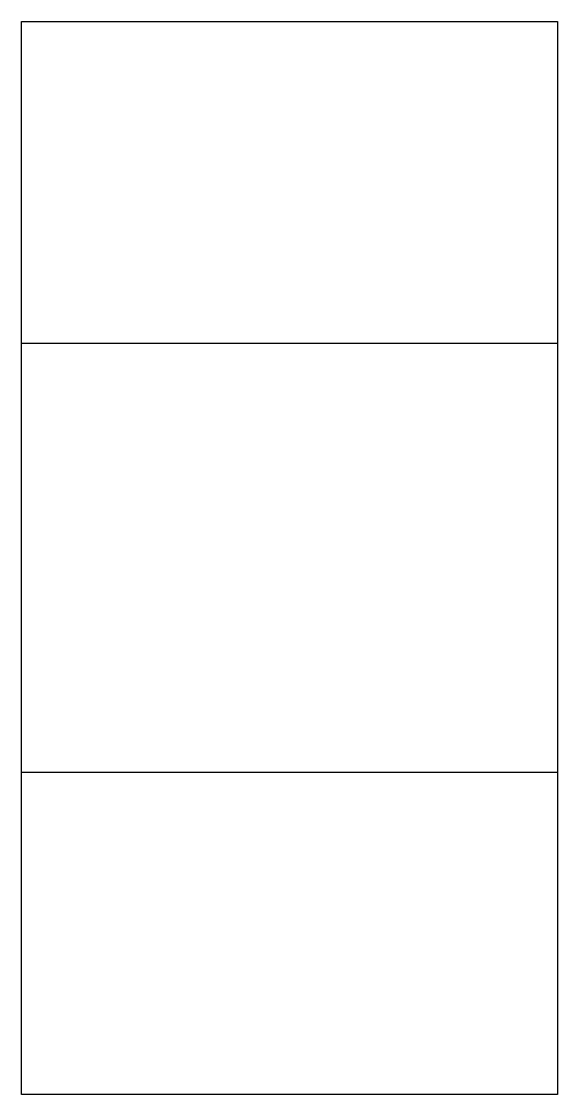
# Model space of a CAD drawing. Header units: millimetres. Extents: x 0 to 500, y 0 to 1000.
import ezdxf

# ---------------------------------------------------------------- set-up
doc = ezdxf.new("R2010")
doc.units = ezdxf.units.MM
doc.layers.add('CREASE', color=5, linetype='CONTINUOUS')
doc.layers.add('CUT', color=1, linetype='CONTINUOUS')

msp = doc.modelspace()

# ---------------------------------------------------------------- linework, layer by layer
at = {"layer": 'CREASE'}
for p, q in [((500, 700), (0, 700)), ((500, 300), (0, 300))]:
    msp.add_line(p, q, dxfattribs=at)
at = {"layer": 'CUT'}
for p, q in [((0, 1000), (500, 1000)), ((0, 700), (0, 1000)), ((500, 1000), (500, 700)), ((0, 300), (0, 700)), ((500, 700), (500, 300)), ((0, 0), (0, 300)), ((500, 300), (500, 0)), ((500, 0), (0, 0))]:
    msp.add_line(p, q, dxfattribs=at)

doc.saveas('drawing.dxf')
